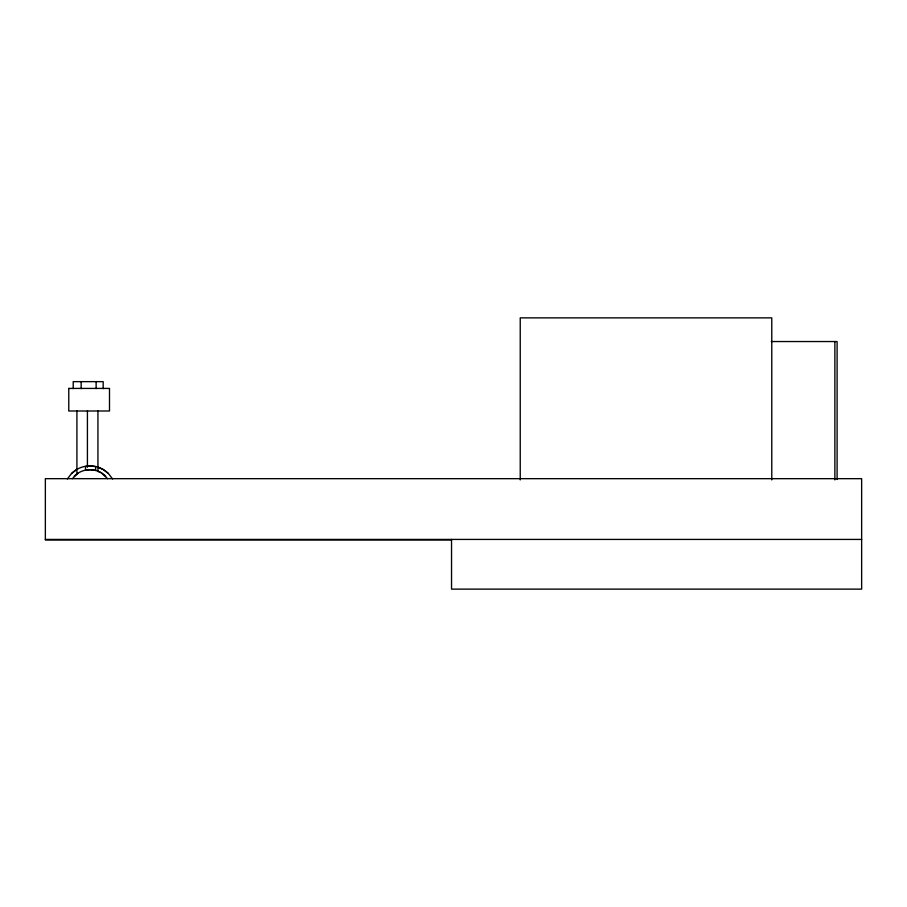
<?xml version="1.0" encoding="UTF-8"?>
<svg xmlns="http://www.w3.org/2000/svg" width="907" height="907" viewBox="0 0 907 907"><rect width="100%" height="100%" fill="white"/><g stroke="black" fill="none" stroke-linecap="round" stroke-linejoin="round"><path stroke-width="1.36" d="M73.206 388.627L73.206 381.643L103.171 381.643L103.171 388.627M81.154 388.627L81.154 381.643M96.131 388.627L96.131 381.643M67.367 478.953L71.506 473.545L76.914 469.395M72.322 478.669L77.889 473.397M771.301 341.542L837.104 341.542L837.104 479.463M45.35 539.427L861.65 539.427M451.539 539.971L45.35 539.971L45.35 478.669L861.65 478.669L861.65 589.131L451.539 589.131L451.539 539.427M97.979 467.309L103.013 469.395L108.421 473.545L112.57 478.953M97.888 471.345L101.119 472.683L107.604 478.669M834.871 341.542L834.871 479.905M771.778 479.905L771.778 317.869L520.233 317.869L520.233 479.905M97.933 410.973L97.933 471.549M87.423 410.973L87.423 467.32M76.914 410.973L76.914 474.361M74.193 476.232A22.312 22.312 0 0 1 105.745 476.232M71.506 473.545A26.099 26.099 0 0 1 108.421 473.545M68.773 388.423L68.773 410.996L109.498 410.996L109.498 388.423L68.773 388.423M89.963 465.903L85.507 466.493L85.507 470.28L89.963 469.69L95.745 470.45L95.564 466.64L89.963 465.903"/></g></svg>
